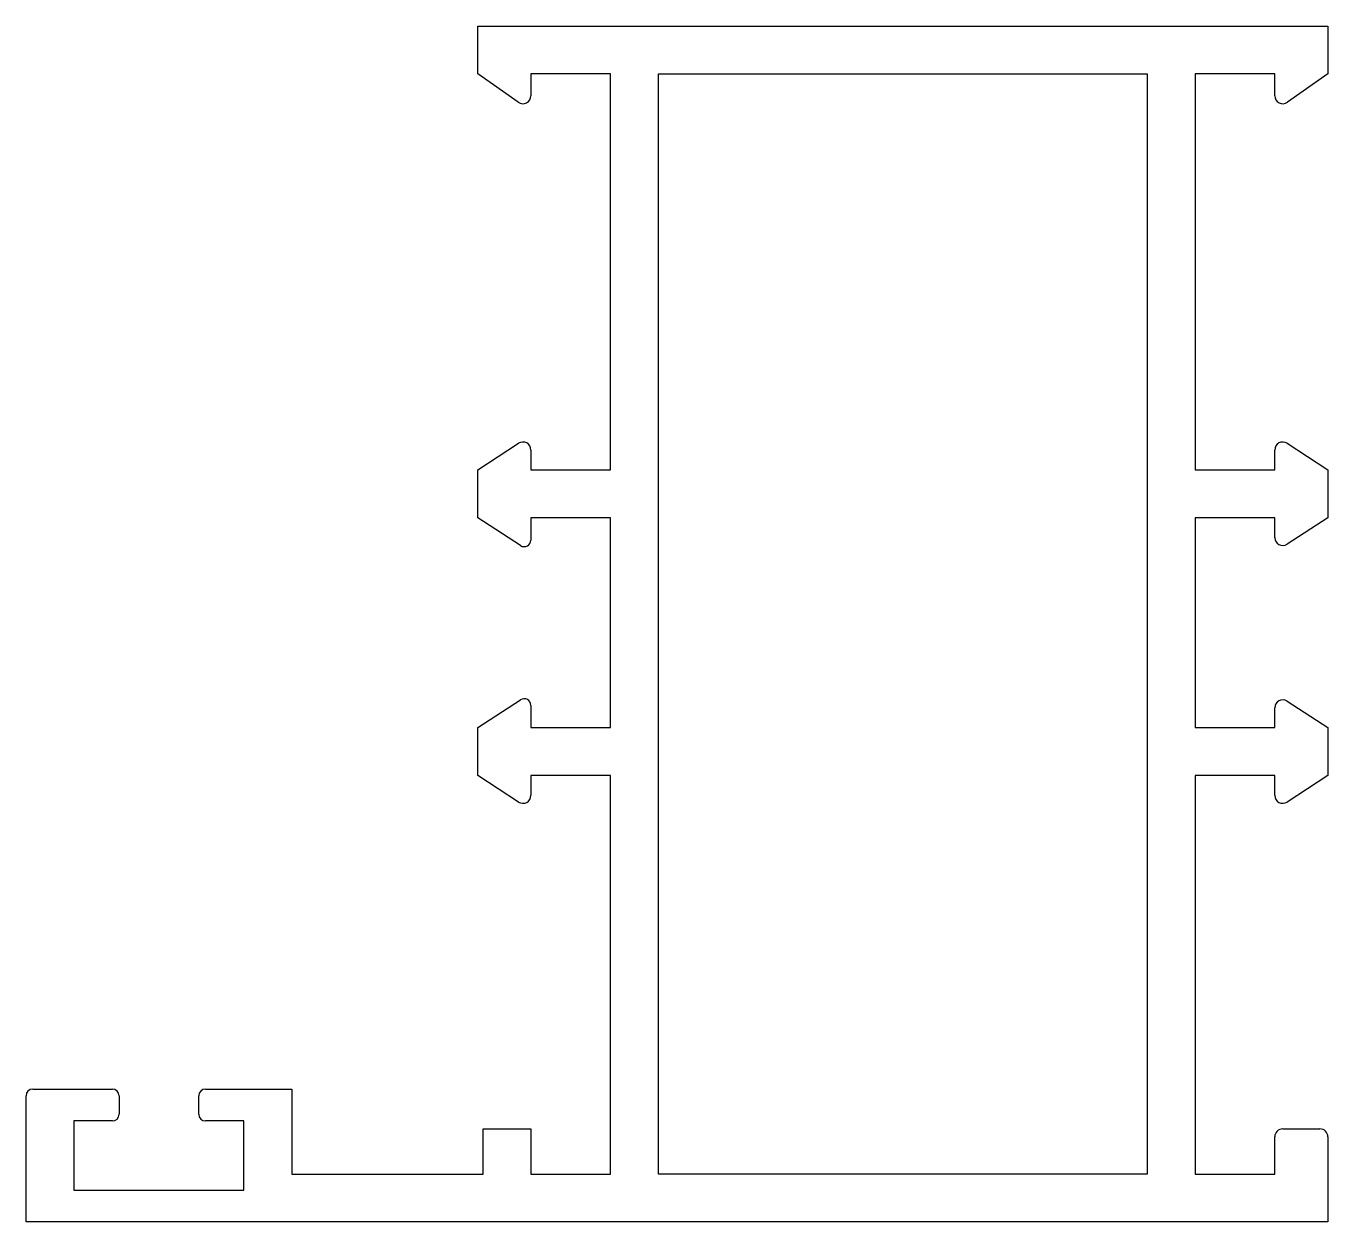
# Model space of a CAD drawing. Extents: x 1066.9 to 1115.9, y 519.1 to 564.1.
import ezdxf

# ---------------------------------------------------------------- set-up
doc = ezdxf.new("R2010")
doc.units = 0
doc.layers.add('ANA', color=220, linetype='CONTINUOUS')

msp = doc.modelspace()

# ---------------------------------------------------------------- linework, layer by layer
at = {"layer": 'ANA', "color": 0}
for p, q in [((1083.917, 562.315), (1083.917, 564.115)), ((1083.917, 564.115), (1088.917, 564.115)), ((1088.917, 564.115), (1099.917, 564.115)), ((1099.917, 564.115), (1110.917, 564.115)), ((1110.917, 564.115), (1115.917, 564.115)), ((1115.917, 564.115), (1115.917, 562.315)), ((1085.445, 561.245), (1083.917, 562.315)), ((1088.917, 562.315), (1085.917, 562.315)), ((1085.917, 562.315), (1085.917, 561.491)), ((1088.917, 547.415), (1088.917, 562.315)), ((1090.717, 562.315), (1099.917, 562.315)), ((1090.717, 520.915), (1090.717, 562.315)), ((1099.917, 562.315), (1109.117, 562.315)), ((1109.117, 562.315), (1109.117, 520.915)), ((1113.917, 562.315), (1110.917, 562.315)), ((1110.917, 562.315), (1110.917, 547.415)), ((1113.917, 561.491), (1113.917, 562.315)), ((1115.917, 562.315), (1114.389, 561.245)), ((1083.917, 547.415), (1085.454, 548.413)), ((1114.381, 548.413), (1115.917, 547.415)), ((1085.917, 548.162), (1085.917, 547.415)), ((1113.917, 547.415), (1113.917, 548.162)), ((1083.917, 545.615), (1083.917, 547.415)), ((1085.917, 547.415), (1088.917, 547.415)), ((1110.917, 547.415), (1113.917, 547.415)), ((1115.917, 547.415), (1115.917, 545.615)), ((1085.531, 544.566), (1083.917, 545.615)), ((1088.917, 545.615), (1085.917, 545.615)), ((1085.917, 545.615), (1085.917, 544.775)), ((1088.917, 537.715), (1088.917, 545.615)), ((1113.917, 545.615), (1110.917, 545.615)), ((1110.917, 545.615), (1110.917, 537.715)), ((1113.917, 544.868), (1113.917, 545.615)), ((1115.917, 545.615), (1114.381, 544.616)), ((1083.917, 537.715), (1085.531, 538.764)), ((1085.917, 538.554), (1085.917, 537.715)), ((1114.381, 538.713), (1115.917, 537.715)), ((1113.917, 537.715), (1113.917, 538.462)), ((1083.917, 535.915), (1083.917, 537.715)), ((1085.917, 537.715), (1088.917, 537.715)), ((1110.917, 537.715), (1113.917, 537.715)), ((1115.917, 537.715), (1115.917, 535.915)), ((1085.454, 534.916), (1083.917, 535.915)), ((1088.917, 535.915), (1085.917, 535.915)), ((1085.917, 535.915), (1085.917, 535.168)), ((1088.917, 520.915), (1088.917, 535.915)), ((1113.917, 535.915), (1110.917, 535.915)), ((1110.917, 535.915), (1110.917, 520.915)), ((1113.917, 535.168), (1113.917, 535.915)), ((1115.917, 535.915), (1114.381, 534.916)), ((1066.917, 519.115), (1066.917, 523.865)), ((1067.167, 524.115), (1070.167, 524.115)), ((1070.417, 523.865), (1070.417, 523.165)), ((1073.417, 523.165), (1073.417, 523.865)), ((1073.667, 524.115), (1076.917, 524.115)), ((1076.917, 524.115), (1076.917, 520.915)), ((1070.167, 522.915), (1068.717, 522.915)), ((1068.717, 522.915), (1068.717, 520.315)), ((1075.117, 522.915), (1073.667, 522.915)), ((1075.117, 520.915), (1075.117, 522.915)), ((1084.117, 520.915), (1084.117, 522.615)), ((1084.117, 522.615), (1085.917, 522.615)), ((1085.917, 522.615), (1085.917, 520.915)), ((1114.217, 522.615), (1115.617, 522.615)), ((1113.917, 520.915), (1113.917, 522.315)), ((1115.917, 522.315), (1115.917, 519.115)), ((1075.117, 520.315), (1075.117, 520.915)), ((1076.917, 520.915), (1084.117, 520.915)), ((1085.917, 520.915), (1088.917, 520.915)), ((1099.917, 520.915), (1090.717, 520.915)), ((1109.117, 520.915), (1099.917, 520.915)), ((1110.917, 520.915), (1113.917, 520.915)), ((1068.717, 520.315), (1075.117, 520.315)), ((1099.917, 519.115), (1066.917, 519.115)), ((1115.917, 519.115), (1099.917, 519.115))]:
    msp.add_line(p, q, dxfattribs=at)
for centre, radius, start, end in [((1085.617, 561.491), 0.3, 235.008, 0), ((1114.217, 561.491), 0.3, 180, 304.992), ((1085.617, 548.162), 0.3, 0, 123.0239), ((1114.217, 548.162), 0.3, 56.9761, 180), ((1085.667, 544.775), 0.25, 236.9761, 0), ((1114.217, 544.868), 0.3, 180, 303.0239), ((1085.667, 538.554), 0.25, 0, 123.0239), ((1114.217, 538.462), 0.3, 56.9761, 180), ((1085.617, 535.168), 0.3, 236.9761, 0), ((1114.217, 535.168), 0.3, 180, 303.0239), ((1067.167, 523.865), 0.25, 90, 180), ((1070.167, 523.865), 0.25, 0, 90), ((1073.667, 523.865), 0.25, 90, 180), ((1070.167, 523.165), 0.25, 270, 0), ((1073.667, 523.165), 0.25, 180, 270), ((1114.217, 522.315), 0.3, 90, 180), ((1115.617, 522.315), 0.3, 0, 90)]:
    msp.add_arc(centre, radius, start, end, dxfattribs=at)

doc.saveas('drawing.dxf')
